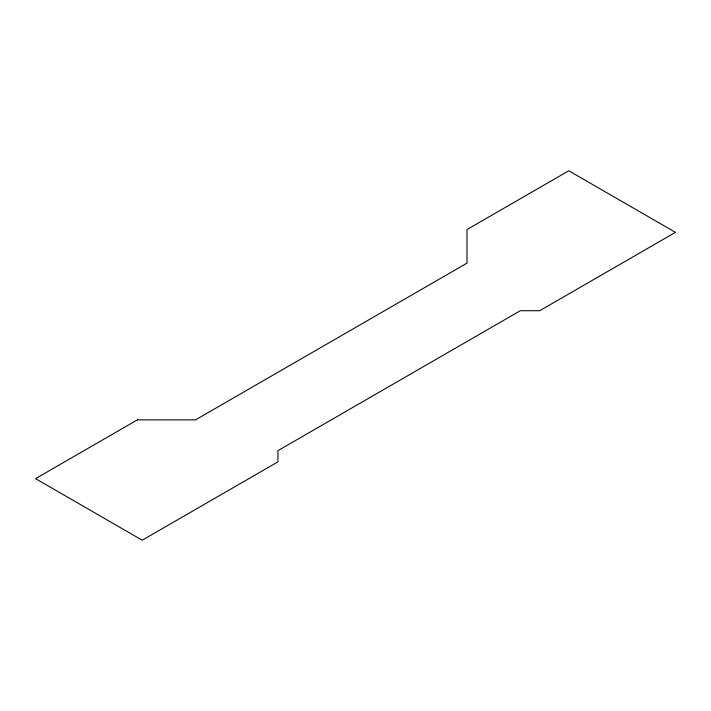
<?xml version="1.0" encoding="UTF-8"?>
<svg xmlns="http://www.w3.org/2000/svg" width="711" height="711" viewBox="0 0 711 711"><rect width="100%" height="100%" fill="white"/><g stroke="black" fill="none" stroke-linecap="round" stroke-linejoin="round"><path stroke-width="1.07" d="M137.356 419.872L35.55 478.645L142.2 540.218L277.939 461.857L277.939 450.658L520.319 310.716L539.711 310.716L675.45 232.355L568.8 170.782L466.994 229.555L466.994 263.141L195.525 419.872L137.356 419.872"/></g></svg>
